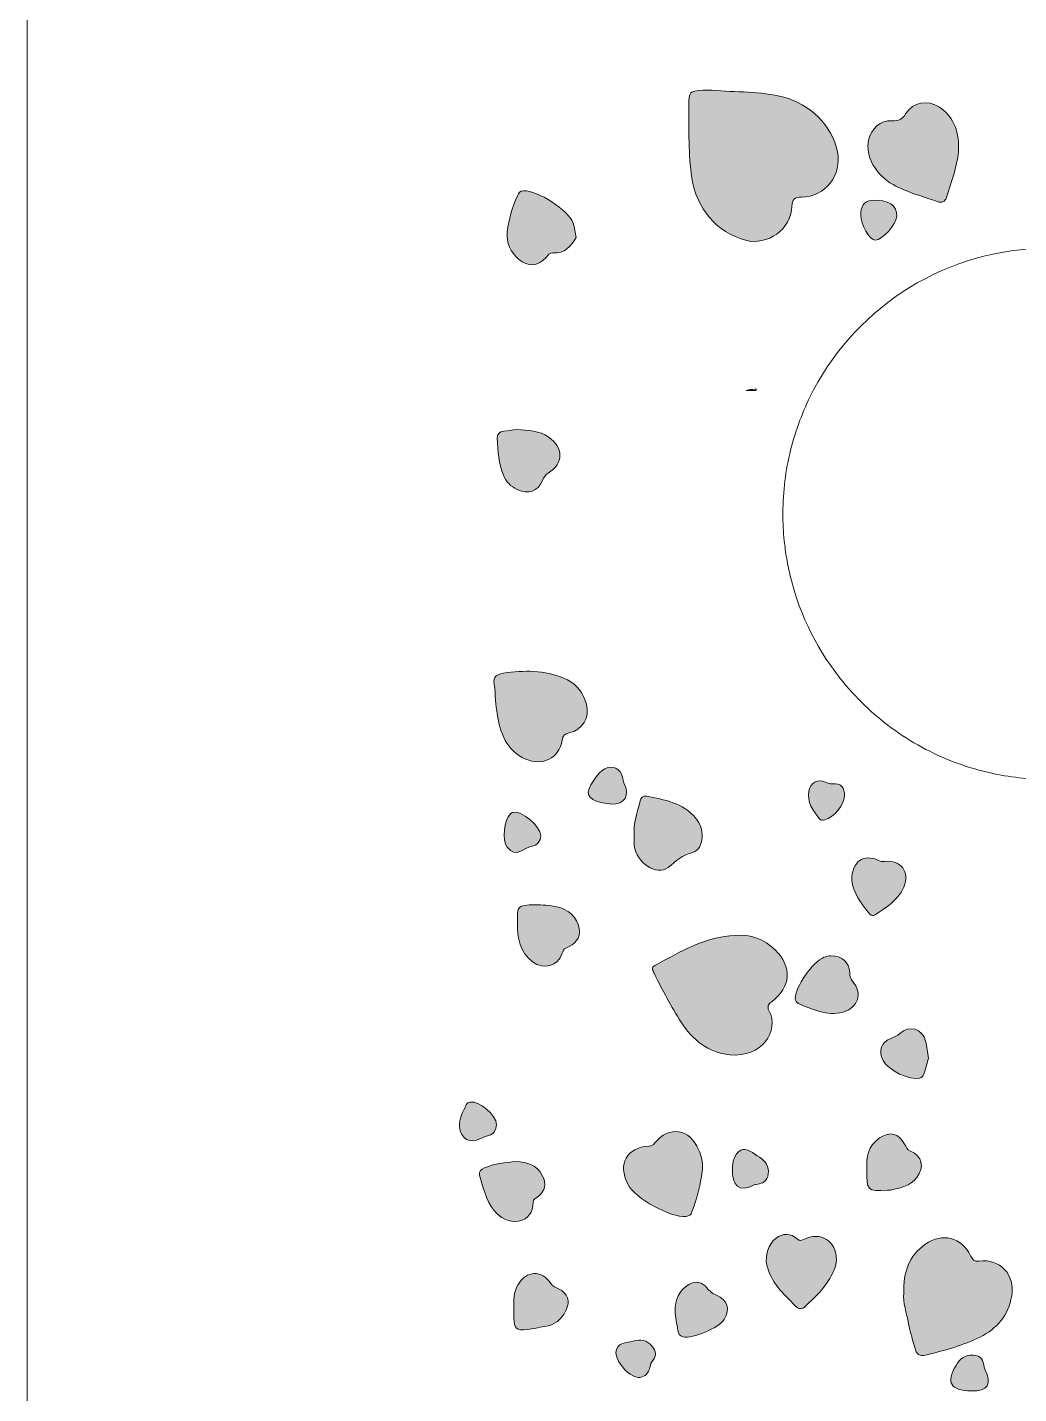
# Model space of a CAD drawing. Header units: inches. Extents: x 0 to 12, y -12 to 0.
# Drawn here: x 0 to 3.449, y -9.331 to -4.578 of the extents above; entities that cross this region are included whole.
import ezdxf

# ---------------------------------------------------------------- set-up
doc = ezdxf.new("R2010")
doc.units = ezdxf.units.IN
doc.header["$MEASUREMENT"] = 0
doc.layers.add('Layer 1', color=7, linetype='Continuous')

# ---------------------------------------------------------------- blocks, each defined once
blk = doc.blocks.new('block 2')
at = {"layer": 'Layer 1', "true_color": 0xffffff}
h = blk.add_hatch(color=7, dxfattribs=at)
h.dxf.hatch_style = 2
edge = h.paths.add_edge_path()
edge.add_spline(control_points=[(2.498, -5.3189), (2.5753, -5.3391), (2.6572, -5.2807), (2.6597, -5.2012), (2.6605, -5.176), (2.6683, -5.1692), (2.693, -5.1688), (2.7765, -5.1674), (2.8344, -5.0927), (2.8182, -5.0101), (2.8006, -4.9201), (2.7204, -4.8439), (2.632, -4.8212), (2.549, -4.7999), (2.4648, -4.8041), (2.3812, -4.7971), (2.3711, -4.7971), (2.361, -4.7966), (2.3509, -4.7972), (2.302, -4.8003), (2.3016, -4.8004), (2.3016, -4.8508), (2.3016, -4.935), (2.2992, -5.0188), (2.3117, -5.1029), (2.3269, -5.2052), (2.3978, -5.2927), (2.498, -5.3189)], knot_values=[0, 0, 0, 0, 1, 1, 1, 2, 2, 2, 3, 3, 3, 4, 4, 4, 5, 5, 5, 6, 6, 6, 7, 7, 7, 8, 8, 8, 9, 9, 9, 9], degree=3, periodic=1)
h = blk.add_hatch(color=7, dxfattribs=at)
h.dxf.hatch_style = 2
edge = h.paths.add_edge_path()
edge.add_spline(control_points=[(3.0118, -5.1253), (3.0601, -5.1523), (3.1136, -5.1658), (3.1652, -5.1842), (3.1806, -5.1897), (3.1921, -5.1861), (3.1973, -5.1701), (3.2166, -5.1106), (3.2375, -5.0514), (3.2397, -5.0027), (3.2401, -4.9304), (3.2176, -4.8858), (3.1731, -4.856), (3.1326, -4.8289), (3.0809, -4.8374), (3.0554, -4.8792), (3.0434, -4.8988), (3.0306, -4.9035), (3.0094, -4.903), (2.9667, -4.902), (2.9354, -4.9291), (2.9265, -4.971), (2.9147, -5.0263), (2.9506, -5.091), (3.0118, -5.1253)], knot_values=[0, 0, 0, 0, 1, 1, 1, 2, 2, 2, 3, 3, 3, 4, 4, 4, 5, 5, 5, 6, 6, 6, 7, 7, 7, 8, 8, 8, 8], degree=3, periodic=1)
h = blk.add_hatch(color=7, dxfattribs=at)
h.dxf.hatch_style = 2
edge = h.paths.add_edge_path()
edge.add_spline(control_points=[(1.7096, -5.3854), (1.7405, -5.4127), (1.777, -5.4097), (1.8045, -5.3783), (1.8114, -5.3705), (1.8164, -5.3618), (1.8283, -5.3628), (1.8696, -5.3665), (1.8908, -5.3402), (1.9089, -5.3091), (1.9057, -5.2927), (1.9042, -5.2756), (1.8989, -5.2598), (1.8836, -5.2146), (1.7743, -5.1441), (1.7262, -5.1468), (1.7141, -5.1474), (1.7093, -5.1542), (1.7048, -5.1644), (1.687, -5.2046), (1.6745, -5.2464), (1.6697, -5.29), (1.6656, -5.3284), (1.6814, -5.3604), (1.7096, -5.3854)], knot_values=[0, 0, 0, 0, 1, 1, 1, 2, 2, 2, 3, 3, 3, 4, 4, 4, 5, 5, 5, 6, 6, 6, 7, 7, 7, 8, 8, 8, 8], degree=3, periodic=1)
h = blk.add_hatch(color=7, dxfattribs=at)
h.dxf.hatch_style = 2
edge = h.paths.add_edge_path()
edge.add_spline(control_points=[(2.8996, -5.2305), (2.8992, -5.2641), (2.93, -5.3183), (2.9496, -5.3186), (2.9736, -5.3189), (3.0233, -5.264), (3.0242, -5.2361), (3.0254, -5.1967), (2.9969, -5.1766), (2.9372, -5.1801), (2.909, -5.1817), (2.8987, -5.2036), (2.8996, -5.2305)], knot_values=[0, 0, 0, 0, 1, 1, 1, 2, 2, 2, 3, 3, 3, 4, 4, 4, 4], degree=3, periodic=1)
h = blk.add_hatch(color=7, dxfattribs=at)
h.dxf.hatch_style = 2
edge = h.paths.add_edge_path()
edge.add_spline(control_points=[(1.9092, -5.3087), (1.9091, -5.3089), (1.909, -5.309), (1.9089, -5.3091), (1.9089, -5.3092), (1.9089, -5.3092), (1.9089, -5.3092), (1.9089, -5.3092), (1.9092, -5.3087), (1.9092, -5.3087)], knot_values=[0, 0, 0, 0, 1, 1, 1, 2, 2, 2, 3, 3, 3, 3], degree=3, periodic=1)
h = blk.add_hatch(color=7, dxfattribs=at)
h.dxf.hatch_style = 2
edge = h.paths.add_edge_path()
edge.add_spline(control_points=[(1.7042, -6.1858), (1.7434, -6.2041), (1.7749, -6.1936), (1.7922, -6.1544), (1.7968, -6.144), (1.8013, -6.1353), (1.8121, -6.1288), (1.8663, -6.0964), (1.8664, -6.0389), (1.8134, -6.0033), (1.781, -5.9815), (1.744, -5.9795), (1.7009, -5.9775), (1.69, -5.9789), (1.6733, -5.9809), (1.6566, -5.9832), (1.6425, -5.9851), (1.6332, -5.9929), (1.6342, -6.0077), (1.6371, -6.0513), (1.6399, -6.0953), (1.656, -6.1364), (1.6648, -6.1587), (1.6815, -6.1752), (1.7042, -6.1858)], knot_values=[0, 0, 0, 0, 1, 1, 1, 2, 2, 2, 3, 3, 3, 4, 4, 4, 5, 5, 5, 6, 6, 6, 7, 7, 7, 8, 8, 8, 8], degree=3, periodic=1)
h = blk.add_hatch(color=7, dxfattribs=at)
h.dxf.hatch_style = 2
edge = h.paths.add_edge_path()
edge.add_spline(control_points=[(1.8604, -7.0575), (1.8631, -7.0412), (1.8686, -7.0353), (1.8848, -7.0322), (1.9304, -7.0235), (1.9575, -6.9779), (1.9449, -6.933), (1.9345, -6.8958), (1.913, -6.8649), (1.8786, -6.8479), (1.8121, -6.8151), (1.7412, -6.814), (1.6687, -6.8227), (1.635, -6.8268), (1.6174, -6.8365), (1.6245, -6.8625), (1.6283, -6.9041), (1.6293, -6.9357), (1.6345, -6.9666), (1.6455, -7.0323), (1.665, -7.0932), (1.7336, -7.1235), (1.7923, -7.1495), (1.8501, -7.1207), (1.8604, -7.0575)], knot_values=[0, 0, 0, 0, 1, 1, 1, 2, 2, 2, 3, 3, 3, 4, 4, 4, 5, 5, 5, 6, 6, 6, 7, 7, 7, 8, 8, 8, 8], degree=3, periodic=1)
h = blk.add_hatch(color=7, dxfattribs=at)
h.dxf.hatch_style = 2
edge = h.paths.add_edge_path()
edge.add_spline(control_points=[(2.0304, -7.2805), (2.0791, -7.2809), (2.0971, -7.2508), (2.0753, -7.206), (2.0725, -7.2002), (2.0725, -7.193), (2.0708, -7.1866), (2.0629, -7.1563), (2.0374, -7.1442), (2.0088, -7.157), (1.9874, -7.1665), (1.9437, -7.2302), (1.9517, -7.2462), (1.9674, -7.2779), (2.002, -7.2737), (2.0304, -7.2805)], knot_values=[0, 0, 0, 0, 1, 1, 1, 2, 2, 2, 3, 3, 3, 4, 4, 4, 5, 5, 5, 5], degree=3, periodic=1)
h = blk.add_hatch(color=7, dxfattribs=at)
h.dxf.hatch_style = 2
edge = h.paths.add_edge_path()
edge.add_spline(control_points=[(2.7739, -7.3351), (2.8047, -7.3278), (2.8422, -7.2825), (2.8424, -7.252), (2.8433, -7.2235), (2.8325, -7.2061), (2.801, -7.21), (2.7915, -7.2111), (2.7843, -7.2076), (2.776, -7.2037), (2.7497, -7.1912), (2.7241, -7.2052), (2.7187, -7.2343), (2.7115, -7.2738), (2.7332, -7.3027), (2.7554, -7.3311), (2.7601, -7.3371), (2.7669, -7.3367), (2.7739, -7.3351)], knot_values=[0, 0, 0, 0, 1, 1, 1, 2, 2, 2, 3, 3, 3, 4, 4, 4, 5, 5, 5, 6, 6, 6, 6], degree=3, periodic=1)
h = blk.add_hatch(color=7, dxfattribs=at)
h.dxf.hatch_style = 2
edge = h.paths.add_edge_path()
edge.add_spline(control_points=[(2.1114, -7.4244), (2.1193, -7.4843), (2.1883, -7.5308), (2.2292, -7.5003), (2.2567, -7.4798), (2.2785, -7.4555), (2.3153, -7.448), (2.3351, -7.4439), (2.3453, -7.4196), (2.3471, -7.3967), (2.3493, -7.3705), (2.3402, -7.3473), (2.3242, -7.3283), (2.2799, -7.2758), (2.2164, -7.2644), (2.1534, -7.253), (2.1421, -7.251), (2.1344, -7.2572), (2.1316, -7.2691), (2.1227, -7.3082), (2.107, -7.3461), (2.1111, -7.3914), (2.1111, -7.3998), (2.1098, -7.4122), (2.1114, -7.4244)], knot_values=[0, 0, 0, 0, 1, 1, 1, 2, 2, 2, 3, 3, 3, 4, 4, 4, 5, 5, 5, 6, 6, 6, 7, 7, 7, 8, 8, 8, 8], degree=3, periodic=1)
h = blk.add_hatch(color=7, dxfattribs=at)
h.dxf.hatch_style = 2
edge = h.paths.add_edge_path()
edge.add_spline(control_points=[(1.6889, -7.3088), (1.6859, -7.3097), (1.6831, -7.3122), (1.6806, -7.3144), (1.6578, -7.3348), (1.6511, -7.4063), (1.6691, -7.4304), (1.6995, -7.471), (1.7271, -7.4301), (1.7556, -7.4268), (1.7748, -7.4245), (1.7849, -7.4078), (1.786, -7.391), (1.7857, -7.3563), (1.7175, -7.3008), (1.6889, -7.3088)], knot_values=[0, 0, 0, 0, 1, 1, 1, 2, 2, 2, 3, 3, 3, 4, 4, 4, 5, 5, 5, 5], degree=3, periodic=1)
h = blk.add_hatch(color=7, dxfattribs=at)
h.dxf.hatch_style = 2
edge = h.paths.add_edge_path()
edge.add_spline(control_points=[(2.9493, -7.665), (2.9887, -7.6392), (3.0294, -7.6143), (3.0491, -7.5686), (3.0714, -7.517), (3.0383, -7.4725), (2.9832, -7.4796), (2.9749, -7.4806), (2.9684, -7.4798), (2.9609, -7.4762), (2.9098, -7.4514), (2.8685, -7.4784), (2.8678, -7.5447), (2.8721, -7.5871), (2.9006, -7.6258), (2.931, -7.6634), (2.9359, -7.6694), (2.943, -7.6692), (2.9493, -7.665)], knot_values=[0, 0, 0, 0, 1, 1, 1, 2, 2, 2, 3, 3, 3, 4, 4, 4, 5, 5, 5, 6, 6, 6, 6], degree=3, periodic=1)
h = blk.add_hatch(color=7, dxfattribs=at)
h.dxf.hatch_style = 2
edge = h.paths.add_edge_path()
edge.add_spline(control_points=[(1.7578, -7.8285), (1.7977, -7.8581), (1.8435, -7.8448), (1.861, -7.799), (1.8639, -7.7916), (1.8646, -7.7841), (1.8735, -7.7807), (1.9051, -7.7688), (1.9248, -7.7471), (1.92, -7.7119), (1.9151, -7.6765), (1.8787, -7.6431), (1.8421, -7.6373), (1.8167, -7.6333), (1.7913, -7.6295), (1.7653, -7.6303), (1.7051, -7.6321), (1.7039, -7.6328), (1.7052, -7.6935), (1.7045, -7.7457), (1.7121, -7.7948), (1.7578, -7.8285)], knot_values=[0, 0, 0, 0, 1, 1, 1, 2, 2, 2, 3, 3, 3, 4, 4, 4, 5, 5, 5, 6, 6, 6, 7, 7, 7, 7], degree=3, periodic=1)
h = blk.add_hatch(color=7, dxfattribs=at)
h.dxf.hatch_style = 2
edge = h.paths.add_edge_path()
edge.add_spline(control_points=[(2.5897, -7.9674), (2.6567, -7.9172), (2.6611, -7.8456), (2.6015, -7.7871), (2.5632, -7.7494), (2.5172, -7.7328), (2.4633, -7.7368), (2.3585, -7.7403), (2.272, -7.7939), (2.1834, -7.8413), (2.1691, -7.849), (2.1768, -7.8606), (2.1816, -7.8706), (2.2093, -7.9282), (2.2394, -7.9844), (2.2741, -8.0382), (2.3144, -8.1006), (2.3673, -8.1436), (2.4438, -8.1519), (2.5537, -8.164), (2.6188, -8.0685), (2.5797, -7.9982), (2.5725, -7.9852), (2.5778, -7.9763), (2.5897, -7.9674)], knot_values=[0, 0, 0, 0, 1, 1, 1, 2, 2, 2, 3, 3, 3, 4, 4, 4, 5, 5, 5, 6, 6, 6, 7, 7, 7, 8, 8, 8, 8], degree=3, periodic=1)
h = blk.add_hatch(color=7, dxfattribs=at)
h.dxf.hatch_style = 2
edge = h.paths.add_edge_path()
edge.add_spline(control_points=[(2.8367, -8.0035), (2.8902, -7.9897), (2.907, -7.9369), (2.8706, -7.896), (2.862, -7.8864), (2.8611, -7.8774), (2.8607, -7.8658), (2.8597, -7.8308), (2.8354, -7.8079), (2.7946, -7.8075), (2.7905, -7.8085), (2.7803, -7.8096), (2.7711, -7.8131), (2.7315, -7.8282), (2.67, -7.9179), (2.6715, -7.9572), (2.6718, -7.9648), (2.6757, -7.9705), (2.6819, -7.9732), (2.7312, -7.9948), (2.7805, -8.0181), (2.8367, -8.0035)], knot_values=[0, 0, 0, 0, 1, 1, 1, 2, 2, 2, 3, 3, 3, 4, 4, 4, 5, 5, 5, 6, 6, 6, 7, 7, 7, 7], degree=3, periodic=1)
h = blk.add_hatch(color=7, dxfattribs=at)
h.dxf.hatch_style = 2
edge = h.paths.add_edge_path()
edge.add_spline(control_points=[(3.1048, -8.2329), (3.1122, -8.2311), (3.1167, -8.2262), (3.1188, -8.2197), (3.1248, -8.2007), (3.1301, -8.1814), (3.1348, -8.1652), (3.1311, -8.1426), (3.1292, -8.1236), (3.1248, -8.1051), (3.1145, -8.0612), (3.0673, -8.0469), (3.0347, -8.0782), (3.026, -8.0865), (3.0165, -8.09), (3.0061, -8.0942), (2.9689, -8.1092), (2.959, -8.1371), (2.9774, -8.1725), (2.9955, -8.2073), (3.0682, -8.2417), (3.1048, -8.2329)], knot_values=[0, 0, 0, 0, 1, 1, 1, 2, 2, 2, 3, 3, 3, 4, 4, 4, 5, 5, 5, 6, 6, 6, 7, 7, 7, 7], degree=3, periodic=1)
h = blk.add_hatch(color=7, dxfattribs=at)
h.dxf.hatch_style = 2
edge = h.paths.add_edge_path()
edge.add_spline(control_points=[(1.5767, -8.4437), (1.5855, -8.4391), (1.5951, -8.4356), (1.6047, -8.4331), (1.6246, -8.428), (1.6302, -8.4133), (1.6318, -8.3954), (1.6321, -8.3625), (1.5713, -8.3101), (1.5396, -8.3164), (1.5348, -8.3173), (1.5287, -8.3215), (1.5267, -8.3258), (1.5159, -8.3503), (1.5019, -8.374), (1.5038, -8.4023), (1.5067, -8.4448), (1.5393, -8.4632), (1.5767, -8.4437)], knot_values=[0, 0, 0, 0, 1, 1, 1, 2, 2, 2, 3, 3, 3, 4, 4, 4, 5, 5, 5, 6, 6, 6, 6], degree=3, periodic=1)
h = blk.add_hatch(color=7, dxfattribs=at)
h.dxf.hatch_style = 2
edge = h.paths.add_edge_path()
edge.add_spline(control_points=[(2.182, -8.4594), (2.1765, -8.4661), (2.1718, -8.469), (2.1628, -8.4696), (2.084, -8.4747), (2.0529, -8.5314), (2.0893, -8.6026), (2.1147, -8.6525), (2.2374, -8.7195), (2.2922, -8.7141), (2.3028, -8.713), (2.3088, -8.708), (2.3121, -8.6989), (2.33, -8.6504), (2.3436, -8.6008), (2.3485, -8.5491), (2.3495, -8.5261), (2.3451, -8.5046), (2.3359, -8.4834), (2.3032, -8.4083), (2.2331, -8.3969), (2.182, -8.4594)], knot_values=[0, 0, 0, 0, 1, 1, 1, 2, 2, 2, 3, 3, 3, 4, 4, 4, 5, 5, 5, 6, 6, 6, 7, 7, 7, 7], degree=3, periodic=1)
h = blk.add_hatch(color=7, dxfattribs=at)
h.dxf.hatch_style = 2
edge = h.paths.add_edge_path()
edge.add_spline(control_points=[(2.9924, -8.6232), (2.9957, -8.623), (2.9992, -8.6234), (3.0024, -8.6227), (3.0362, -8.615), (3.071, -8.6101), (3.0941, -8.5791), (3.1213, -8.5425), (3.1132, -8.5033), (3.0724, -8.4869), (3.0597, -8.4818), (3.0571, -8.4721), (3.0518, -8.4625), (3.0312, -8.4249), (3.0006, -8.4175), (2.9649, -8.4413), (2.924, -8.4687), (2.9181, -8.5099), (2.9204, -8.5489), (2.9204, -8.6264), (2.9204, -8.6264), (2.9924, -8.6232)], knot_values=[0, 0, 0, 0, 1, 1, 1, 2, 2, 2, 3, 3, 3, 4, 4, 4, 5, 5, 5, 6, 6, 6, 7, 7, 7, 7], degree=3, periodic=1)
h = blk.add_hatch(color=7, dxfattribs=at)
h.dxf.hatch_style = 2
edge = h.paths.add_edge_path()
edge.add_spline(control_points=[(2.5241, -8.6069), (2.527, -8.6054), (2.53, -8.603), (2.5331, -8.6029), (2.5571, -8.6019), (2.5742, -8.5922), (2.5777, -8.5668), (2.5814, -8.5404), (2.5683, -8.5216), (2.5469, -8.5082), (2.5265, -8.4954), (2.5015, -8.4732), (2.4817, -8.4836), (2.4576, -8.4963), (2.453, -8.5294), (2.4529, -8.5461), (2.451, -8.6103), (2.4792, -8.6295), (2.5241, -8.6069)], knot_values=[0, 0, 0, 0, 1, 1, 1, 2, 2, 2, 3, 3, 3, 4, 4, 4, 5, 5, 5, 6, 6, 6, 6], degree=3, periodic=1)
h = blk.add_hatch(color=7, dxfattribs=at)
h.dxf.hatch_style = 2
edge = h.paths.add_edge_path()
edge.add_spline(control_points=[(1.7089, -8.7304), (1.7434, -8.7241), (1.7593, -8.6995), (1.7591, -8.6648), (1.7591, -8.6532), (1.7691, -8.6514), (1.7758, -8.646), (1.802, -8.625), (1.8067, -8.6015), (1.7914, -8.5718), (1.7725, -8.5351), (1.7395, -8.5251), (1.7007, -8.5234), (1.6641, -8.528), (1.6259, -8.5301), (1.5902, -8.5458), (1.5785, -8.551), (1.5697, -8.5572), (1.5734, -8.5704), (1.5854, -8.6134), (1.5945, -8.658), (1.6237, -8.6937), (1.6453, -8.7202), (1.6738, -8.7369), (1.7089, -8.7304)], knot_values=[0, 0, 0, 0, 1, 1, 1, 2, 2, 2, 3, 3, 3, 4, 4, 4, 5, 5, 5, 6, 6, 6, 7, 7, 7, 8, 8, 8, 8], degree=3, periodic=1)
h = blk.add_hatch(color=7, dxfattribs=at)
h.dxf.hatch_style = 2
edge = h.paths.add_edge_path()
edge.add_spline(control_points=[(2.7075, -9.0265), (2.7383, -8.997), (2.7702, -8.9682), (2.7912, -8.9307), (2.8024, -8.9106), (2.8144, -8.8897), (2.8145, -8.8652), (2.8147, -8.7996), (2.759, -8.7648), (2.7006, -8.7947), (2.6921, -8.799), (2.6862, -8.7997), (2.6796, -8.7937), (2.655, -8.771), (2.6288, -8.7722), (2.6034, -8.7907), (2.5781, -8.809), (2.5661, -8.8523), (2.5718, -8.8796), (2.5849, -8.9431), (2.6301, -8.9836), (2.6726, -9.0265), (2.6846, -9.0386), (2.6958, -9.0377), (2.7075, -9.0265)], knot_values=[0, 0, 0, 0, 1, 1, 1, 2, 2, 2, 3, 3, 3, 4, 4, 4, 5, 5, 5, 6, 6, 6, 7, 7, 7, 8, 8, 8, 8], degree=3, periodic=1)
h = blk.add_hatch(color=7, dxfattribs=at)
h.dxf.hatch_style = 2
edge = h.paths.add_edge_path()
edge.add_spline(control_points=[(3.4242, -8.9902), (3.4361, -8.9166), (3.3844, -8.8605), (3.3109, -8.8696), (3.2928, -8.8718), (3.288, -8.8645), (3.2815, -8.8511), (3.2497, -8.7861), (3.1834, -8.7696), (3.1238, -8.8112), (3.0669, -8.851), (3.047, -8.9079), (3.049, -8.9812), (3.0448, -9.0136), (3.0594, -9.05), (3.0653, -9.0875), (3.0703, -9.1182), (3.0817, -9.1479), (3.0897, -9.1783), (3.0958, -9.2013), (3.1123, -9.2002), (3.1297, -9.1958), (3.1928, -9.1801), (3.2557, -9.1627), (3.3141, -9.1339), (3.3735, -9.1046), (3.4133, -9.0578), (3.4242, -8.9902)], knot_values=[0, 0, 0, 0, 1, 1, 1, 2, 2, 2, 3, 3, 3, 4, 4, 4, 5, 5, 5, 6, 6, 6, 7, 7, 7, 8, 8, 8, 9, 9, 9, 9], degree=3, periodic=1)
h = blk.add_hatch(color=7, dxfattribs=at)
h.dxf.hatch_style = 2
edge = h.paths.add_edge_path()
edge.add_spline(control_points=[(1.8482, -8.9658), (1.8385, -8.9609), (1.8282, -8.9593), (1.8211, -8.9481), (1.7901, -8.8996), (1.737, -8.902), (1.7069, -8.9513), (1.6906, -8.978), (1.6918, -9.0071), (1.6921, -9.0363), (1.6921, -9.0464), (1.6917, -9.0565), (1.6921, -9.0666), (1.694, -9.1057), (1.7007, -9.1121), (1.7391, -9.108), (1.7591, -9.1058), (1.7788, -9.1005), (1.7988, -9.0975), (1.8339, -9.0923), (1.8585, -9.0733), (1.8738, -9.0417), (1.8894, -9.0095), (1.88, -8.9818), (1.8482, -8.9658)], knot_values=[0, 0, 0, 0, 1, 1, 1, 2, 2, 2, 3, 3, 3, 4, 4, 4, 5, 5, 5, 6, 6, 6, 7, 7, 7, 8, 8, 8, 8], degree=3, periodic=1)
h = blk.add_hatch(color=7, dxfattribs=at)
h.dxf.hatch_style = 2
edge = h.paths.add_edge_path()
edge.add_spline(control_points=[(2.2531, -9.0461), (2.2558, -9.0645), (2.2589, -9.0878), (2.2629, -9.111), (2.2647, -9.1212), (2.269, -9.1302), (2.2807, -9.133), (2.3139, -9.141), (2.4056, -9.1024), (2.4237, -9.0728), (2.4457, -9.0367), (2.4362, -9.0039), (2.3973, -8.9884), (2.3831, -8.9827), (2.3736, -8.9748), (2.3639, -8.9631), (2.3476, -8.9432), (2.3272, -8.9368), (2.3016, -8.9514), (2.2658, -8.9717), (2.2544, -9.0031), (2.2531, -9.0461)], knot_values=[0, 0, 0, 0, 1, 1, 1, 2, 2, 2, 3, 3, 3, 4, 4, 4, 5, 5, 5, 6, 6, 6, 7, 7, 7, 7], degree=3, periodic=1)
h = blk.add_hatch(color=7, dxfattribs=at)
h.dxf.hatch_style = 2
edge = h.paths.add_edge_path()
edge.add_spline(control_points=[(2.164, -9.2457), (2.1668, -9.2373), (2.1671, -9.2268), (2.1724, -9.2207), (2.1861, -9.2051), (2.1902, -9.1897), (2.178, -9.1721), (2.1632, -9.1507), (2.1413, -9.1391), (2.117, -9.1462), (2.0934, -9.1531), (2.0615, -9.1498), (2.0492, -9.1764), (2.0359, -9.2053), (2.0901, -9.2744), (2.1256, -9.275), (2.1434, -9.2742), (2.1575, -9.2651), (2.164, -9.2457)], knot_values=[0, 0, 0, 0, 1, 1, 1, 2, 2, 2, 3, 3, 3, 4, 4, 4, 5, 5, 5, 6, 6, 6, 6], degree=3, periodic=1)
h = blk.add_hatch(color=7, dxfattribs=at)
h.dxf.hatch_style = 2
edge = h.paths.add_edge_path()
edge.add_spline(control_points=[(3.2904, -9.1966), (3.2623, -9.1955), (3.2438, -9.2094), (3.2306, -9.2328), (3.1959, -9.2941), (3.2108, -9.3193), (3.2831, -9.3212), (3.3415, -9.3228), (3.3572, -9.2981), (3.3314, -9.2452), (3.3305, -9.2432), (3.3291, -9.2412), (3.3289, -9.239), (3.3261, -9.2157), (3.3179, -9.1976), (3.2904, -9.1966)], knot_values=[0, 0, 0, 0, 1, 1, 1, 2, 2, 2, 3, 3, 3, 4, 4, 4, 5, 5, 5, 5], degree=3, periodic=1)
at = {"layer": 'Layer 1', "lineweight": 0}
for points, knots in [([(2.498, -5.3189), (2.5753, -5.3391), (2.6572, -5.2807), (2.6597, -5.2012), (2.6605, -5.176), (2.6683, -5.1692), (2.693, -5.1688), (2.7765, -5.1674), (2.8344, -5.0927), (2.8182, -5.0101), (2.8006, -4.9201), (2.7204, -4.8439), (2.632, -4.8212), (2.549, -4.7999), (2.4648, -4.8041), (2.3812, -4.7971), (2.3711, -4.7971), (2.361, -4.7966), (2.3509, -4.7972), (2.302, -4.8003), (2.3016, -4.8004), (2.3016, -4.8508), (2.3016, -4.935), (2.2992, -5.0188), (2.3117, -5.1029), (2.3269, -5.2052), (2.3978, -5.2927), (2.498, -5.3189)], [0, 0, 0, 0, 1, 1, 1, 2, 2, 2, 3, 3, 3, 4, 4, 4, 5, 5, 5, 6, 6, 6, 7, 7, 7, 8, 8, 8, 9, 9, 9, 9]), ([(3.0118, -5.1253), (3.0601, -5.1523), (3.1136, -5.1658), (3.1652, -5.1842), (3.1806, -5.1897), (3.1921, -5.1861), (3.1973, -5.1701), (3.2166, -5.1106), (3.2375, -5.0514), (3.2397, -5.0027), (3.2401, -4.9304), (3.2176, -4.8858), (3.1731, -4.856), (3.1326, -4.8289), (3.0809, -4.8374), (3.0554, -4.8792), (3.0434, -4.8988), (3.0306, -4.9035), (3.0094, -4.903), (2.9667, -4.902), (2.9354, -4.9291), (2.9265, -4.971), (2.9147, -5.0263), (2.9506, -5.091), (3.0118, -5.1253)], [0, 0, 0, 0, 1, 1, 1, 2, 2, 2, 3, 3, 3, 4, 4, 4, 5, 5, 5, 6, 6, 6, 7, 7, 7, 8, 8, 8, 8]), ([(1.7096, -5.3854), (1.7405, -5.4127), (1.777, -5.4097), (1.8045, -5.3783), (1.8114, -5.3705), (1.8164, -5.3618), (1.8283, -5.3628), (1.8696, -5.3665), (1.8908, -5.3402), (1.9089, -5.3091), (1.9057, -5.2927), (1.9042, -5.2756), (1.8989, -5.2598), (1.8836, -5.2146), (1.7743, -5.1441), (1.7262, -5.1468), (1.7141, -5.1474), (1.7093, -5.1542), (1.7048, -5.1644), (1.687, -5.2046), (1.6745, -5.2464), (1.6697, -5.29), (1.6656, -5.3284), (1.6814, -5.3604), (1.7096, -5.3854)], [0, 0, 0, 0, 1, 1, 1, 2, 2, 2, 3, 3, 3, 4, 4, 4, 5, 5, 5, 6, 6, 6, 7, 7, 7, 8, 8, 8, 8]), ([(2.8996, -5.2305), (2.8992, -5.2641), (2.93, -5.3183), (2.9496, -5.3186), (2.9736, -5.3189), (3.0233, -5.264), (3.0242, -5.2361), (3.0254, -5.1967), (2.9969, -5.1766), (2.9372, -5.1801), (2.909, -5.1817), (2.8987, -5.2036), (2.8996, -5.2305)], [0, 0, 0, 0, 1, 1, 1, 2, 2, 2, 3, 3, 3, 4, 4, 4, 4]), ([(1.9092, -5.3087), (1.9091, -5.3089), (1.909, -5.309), (1.9089, -5.3091), (1.9089, -5.3092), (1.9089, -5.3092), (1.9089, -5.3092), (1.9089, -5.3092), (1.9092, -5.3087), (1.9092, -5.3087)], [0, 0, 0, 0, 1, 1, 1, 2, 2, 2, 3, 3, 3, 3]), ([(3.7796, -7.1656), (3.7068, -7.1841), (3.6305, -7.194), (3.5519, -7.194), (3.4829, -7.194), (3.4154, -7.1863), (3.3507, -7.1717), (3.2715, -7.1542), (3.1961, -7.1264), (3.126, -7.0897), (3.0883, -7.0701), (3.0521, -7.0478), (3.0176, -7.0234), (3.0176, -7.0234), (3.0174, -7.0232), (3.0174, -7.0232), (2.9515, -6.9762), (2.8919, -6.9208), (2.8404, -6.8586), (2.7528, -6.7527), (2.6882, -6.6272), (2.6547, -6.4896), (2.6495, -6.4686), (2.6451, -6.4474), (2.6415, -6.4259), (2.6379, -6.4055), (2.6352, -6.3849), (2.6331, -6.3642), (2.6299, -6.3332), (2.6283, -6.302), (2.6283, -6.2703), (2.6283, -6.2645), (2.6283, -6.2584), (2.6284, -6.2526), (2.6298, -6.1779), (2.6402, -6.1054), (2.6585, -6.036), (2.6765, -5.9669), (2.7025, -5.9009), (2.7354, -5.8391), (2.8904, -5.5464), (3.1983, -5.3467), (3.5519, -5.3467), (3.6273, -5.3467), (3.7005, -5.3557), (3.7706, -5.3729), (3.8522, -5.3928), (3.9297, -5.4234), (4.0012, -5.4635), (4.0328, -5.4811), (4.0633, -5.5006), (4.0926, -5.5218), (4.1141, -5.5374), (4.1348, -5.5538), (4.1549, -5.571), (4.1614, -5.5767), (4.1677, -5.5823), (4.174, -5.5882), (4.1968, -5.609), (4.2186, -5.631), (4.2394, -5.6539), (4.2527, -5.6688), (4.2656, -5.6841), (4.2781, -5.6999), (4.2903, -5.7154), (4.302, -5.7313), (4.3131, -5.7477), (4.3263, -5.7669), (4.3389, -5.7866), (4.3506, -5.8068), (4.3649, -5.8313), (4.3781, -5.8565), (4.3901, -5.8825), (4.4055, -5.9153), (4.4187, -5.9489), (4.4299, -5.9836), (4.4595, -6.0739), (4.4756, -6.1701), (4.4756, -6.2702), (4.4756, -6.2702), (4.4756, -6.2703), (4.4756, -6.2703), (4.4756, -6.3389), (4.4681, -6.4059), (4.4537, -6.4702), (4.4441, -6.5141), (4.4313, -6.5566), (4.4157, -6.5977), (4.3802, -6.691), (4.3301, -6.777), (4.268, -6.853), (4.2436, -6.8832), (4.217, -6.9118), (4.1889, -6.9386), (4.1353, -6.9899), (4.0755, -7.0346), (4.0108, -7.0717), (3.9391, -7.1129), (3.8616, -7.1447), (3.7796, -7.1656)], [0, 0, 0, 0, 1, 1, 1, 2, 2, 2, 3, 3, 3, 4, 4, 4, 5, 5, 5, 6, 6, 6, 7, 7, 7, 8, 8, 8, 9, 9, 9, 10, 10, 10, 11, 11, 11, 12, 12, 12, 13, 13, 13, 14, 14, 14, 15, 15, 15, 16, 16, 16, 17, 17, 17, 18, 18, 18, 19, 19, 19, 20, 20, 20, 21, 21, 21, 22, 22, 22, 23, 23, 23, 24, 24, 24, 25, 25, 25, 26, 26, 26, 27, 27, 27, 28, 28, 28, 29, 29, 29, 30, 30, 30, 31, 31, 31, 32, 32, 32, 33, 33, 33, 33]), ([(2.5006, -5.8414), (2.5107, -5.8373), (2.5209, -5.8376), (2.531, -5.8373), (2.5329, -5.8372), (2.5349, -5.8372), (2.5367, -5.8369), (2.5359, -5.8385), (2.5353, -5.8402), (2.5346, -5.842), (2.5233, -5.8417), (2.5119, -5.8414), (2.5006, -5.8414)], [0, 0, 0, 0, 1, 1, 1, 2, 2, 2, 3, 3, 3, 4, 4, 4, 4]), ([(1.7042, -6.1858), (1.7434, -6.2041), (1.7749, -6.1936), (1.7922, -6.1544), (1.7968, -6.144), (1.8013, -6.1353), (1.8121, -6.1288), (1.8663, -6.0964), (1.8664, -6.0389), (1.8134, -6.0033), (1.781, -5.9815), (1.744, -5.9795), (1.7009, -5.9775), (1.69, -5.9789), (1.6733, -5.9809), (1.6566, -5.9832), (1.6425, -5.9851), (1.6332, -5.9929), (1.6342, -6.0077), (1.6371, -6.0513), (1.6399, -6.0953), (1.656, -6.1364), (1.6648, -6.1587), (1.6815, -6.1752), (1.7042, -6.1858)], [0, 0, 0, 0, 1, 1, 1, 2, 2, 2, 3, 3, 3, 4, 4, 4, 5, 5, 5, 6, 6, 6, 7, 7, 7, 8, 8, 8, 8]), ([(1.8604, -7.0575), (1.8631, -7.0412), (1.8686, -7.0353), (1.8848, -7.0322), (1.9304, -7.0235), (1.9575, -6.9779), (1.9449, -6.933), (1.9345, -6.8958), (1.913, -6.8649), (1.8786, -6.8479), (1.8121, -6.8151), (1.7412, -6.814), (1.6687, -6.8227), (1.635, -6.8268), (1.6174, -6.8365), (1.6245, -6.8625), (1.6283, -6.9041), (1.6293, -6.9357), (1.6345, -6.9666), (1.6455, -7.0323), (1.665, -7.0932), (1.7336, -7.1235), (1.7923, -7.1495), (1.8501, -7.1207), (1.8604, -7.0575)], [0, 0, 0, 0, 1, 1, 1, 2, 2, 2, 3, 3, 3, 4, 4, 4, 5, 5, 5, 6, 6, 6, 7, 7, 7, 8, 8, 8, 8]), ([(2.0304, -7.2805), (2.0791, -7.2809), (2.0971, -7.2508), (2.0753, -7.206), (2.0725, -7.2002), (2.0725, -7.193), (2.0708, -7.1866), (2.0629, -7.1563), (2.0374, -7.1442), (2.0088, -7.157), (1.9874, -7.1665), (1.9437, -7.2302), (1.9517, -7.2462), (1.9674, -7.2779), (2.002, -7.2737), (2.0304, -7.2805)], [0, 0, 0, 0, 1, 1, 1, 2, 2, 2, 3, 3, 3, 4, 4, 4, 5, 5, 5, 5]), ([(2.7739, -7.3351), (2.8047, -7.3278), (2.8422, -7.2825), (2.8424, -7.252), (2.8433, -7.2235), (2.8325, -7.2061), (2.801, -7.21), (2.7915, -7.2111), (2.7843, -7.2076), (2.776, -7.2037), (2.7497, -7.1912), (2.7241, -7.2052), (2.7187, -7.2343), (2.7115, -7.2738), (2.7332, -7.3027), (2.7554, -7.3311), (2.7601, -7.3371), (2.7669, -7.3367), (2.7739, -7.3351)], [0, 0, 0, 0, 1, 1, 1, 2, 2, 2, 3, 3, 3, 4, 4, 4, 5, 5, 5, 6, 6, 6, 6]), ([(2.1114, -7.4244), (2.1193, -7.4843), (2.1883, -7.5308), (2.2292, -7.5003), (2.2567, -7.4798), (2.2785, -7.4555), (2.3153, -7.448), (2.3351, -7.4439), (2.3453, -7.4196), (2.3471, -7.3967), (2.3493, -7.3705), (2.3402, -7.3473), (2.3242, -7.3283), (2.2799, -7.2758), (2.2164, -7.2644), (2.1534, -7.253), (2.1421, -7.251), (2.1344, -7.2572), (2.1316, -7.2691), (2.1227, -7.3082), (2.107, -7.3461), (2.1111, -7.3914), (2.1111, -7.3998), (2.1098, -7.4122), (2.1114, -7.4244)], [0, 0, 0, 0, 1, 1, 1, 2, 2, 2, 3, 3, 3, 4, 4, 4, 5, 5, 5, 6, 6, 6, 7, 7, 7, 8, 8, 8, 8]), ([(1.6889, -7.3088), (1.6859, -7.3097), (1.6831, -7.3122), (1.6806, -7.3144), (1.6578, -7.3348), (1.6511, -7.4063), (1.6691, -7.4304), (1.6995, -7.471), (1.7271, -7.4301), (1.7556, -7.4268), (1.7748, -7.4245), (1.7849, -7.4078), (1.786, -7.391), (1.7857, -7.3563), (1.7175, -7.3008), (1.6889, -7.3088)], [0, 0, 0, 0, 1, 1, 1, 2, 2, 2, 3, 3, 3, 4, 4, 4, 5, 5, 5, 5]), ([(2.9493, -7.665), (2.9887, -7.6392), (3.0294, -7.6143), (3.0491, -7.5686), (3.0714, -7.517), (3.0383, -7.4725), (2.9832, -7.4796), (2.9749, -7.4806), (2.9684, -7.4798), (2.9609, -7.4762), (2.9098, -7.4514), (2.8685, -7.4784), (2.8678, -7.5447), (2.8721, -7.5871), (2.9006, -7.6258), (2.931, -7.6634), (2.9359, -7.6694), (2.943, -7.6692), (2.9493, -7.665)], [0, 0, 0, 0, 1, 1, 1, 2, 2, 2, 3, 3, 3, 4, 4, 4, 5, 5, 5, 6, 6, 6, 6]), ([(1.7578, -7.8285), (1.7977, -7.8581), (1.8435, -7.8448), (1.861, -7.799), (1.8639, -7.7916), (1.8646, -7.7841), (1.8735, -7.7807), (1.9051, -7.7688), (1.9248, -7.7471), (1.92, -7.7119), (1.9151, -7.6765), (1.8787, -7.6431), (1.8421, -7.6373), (1.8167, -7.6333), (1.7913, -7.6295), (1.7653, -7.6303), (1.7051, -7.6321), (1.7039, -7.6328), (1.7052, -7.6935), (1.7045, -7.7457), (1.7121, -7.7948), (1.7578, -7.8285)], [0, 0, 0, 0, 1, 1, 1, 2, 2, 2, 3, 3, 3, 4, 4, 4, 5, 5, 5, 6, 6, 6, 7, 7, 7, 7]), ([(2.5897, -7.9674), (2.6567, -7.9172), (2.6611, -7.8456), (2.6015, -7.7871), (2.5632, -7.7494), (2.5172, -7.7328), (2.4633, -7.7368), (2.3585, -7.7403), (2.272, -7.7939), (2.1834, -7.8413), (2.1691, -7.849), (2.1768, -7.8606), (2.1816, -7.8706), (2.2093, -7.9282), (2.2394, -7.9844), (2.2741, -8.0382), (2.3144, -8.1006), (2.3673, -8.1436), (2.4438, -8.1519), (2.5537, -8.164), (2.6188, -8.0685), (2.5797, -7.9982), (2.5725, -7.9852), (2.5778, -7.9763), (2.5897, -7.9674)], [0, 0, 0, 0, 1, 1, 1, 2, 2, 2, 3, 3, 3, 4, 4, 4, 5, 5, 5, 6, 6, 6, 7, 7, 7, 8, 8, 8, 8]), ([(2.8367, -8.0035), (2.8902, -7.9897), (2.907, -7.9369), (2.8706, -7.896), (2.862, -7.8864), (2.8611, -7.8774), (2.8607, -7.8658), (2.8597, -7.8308), (2.8354, -7.8079), (2.7946, -7.8075), (2.7905, -7.8085), (2.7803, -7.8096), (2.7711, -7.8131), (2.7315, -7.8282), (2.67, -7.9179), (2.6715, -7.9572), (2.6718, -7.9648), (2.6757, -7.9705), (2.6819, -7.9732), (2.7312, -7.9948), (2.7805, -8.0181), (2.8367, -8.0035)], [0, 0, 0, 0, 1, 1, 1, 2, 2, 2, 3, 3, 3, 4, 4, 4, 5, 5, 5, 6, 6, 6, 7, 7, 7, 7]), ([(3.1048, -8.2329), (3.1122, -8.2311), (3.1167, -8.2262), (3.1188, -8.2197), (3.1248, -8.2007), (3.1301, -8.1814), (3.1348, -8.1652), (3.1311, -8.1426), (3.1292, -8.1236), (3.1248, -8.1051), (3.1145, -8.0612), (3.0673, -8.0469), (3.0347, -8.0782), (3.026, -8.0865), (3.0165, -8.09), (3.0061, -8.0942), (2.9689, -8.1092), (2.959, -8.1371), (2.9774, -8.1725), (2.9955, -8.2073), (3.0682, -8.2417), (3.1048, -8.2329)], [0, 0, 0, 0, 1, 1, 1, 2, 2, 2, 3, 3, 3, 4, 4, 4, 5, 5, 5, 6, 6, 6, 7, 7, 7, 7]), ([(1.5767, -8.4437), (1.5855, -8.4391), (1.5951, -8.4356), (1.6047, -8.4331), (1.6246, -8.428), (1.6302, -8.4133), (1.6318, -8.3954), (1.6321, -8.3625), (1.5713, -8.3101), (1.5396, -8.3164), (1.5348, -8.3173), (1.5287, -8.3215), (1.5267, -8.3258), (1.5159, -8.3503), (1.5019, -8.374), (1.5038, -8.4023), (1.5067, -8.4448), (1.5393, -8.4632), (1.5767, -8.4437)], [0, 0, 0, 0, 1, 1, 1, 2, 2, 2, 3, 3, 3, 4, 4, 4, 5, 5, 5, 6, 6, 6, 6]), ([(2.182, -8.4594), (2.1765, -8.4661), (2.1718, -8.469), (2.1628, -8.4696), (2.084, -8.4747), (2.0529, -8.5314), (2.0893, -8.6026), (2.1147, -8.6525), (2.2374, -8.7195), (2.2922, -8.7141), (2.3028, -8.713), (2.3088, -8.708), (2.3121, -8.6989), (2.33, -8.6504), (2.3436, -8.6008), (2.3485, -8.5491), (2.3495, -8.5261), (2.3451, -8.5046), (2.3359, -8.4834), (2.3032, -8.4083), (2.2331, -8.3969), (2.182, -8.4594)], [0, 0, 0, 0, 1, 1, 1, 2, 2, 2, 3, 3, 3, 4, 4, 4, 5, 5, 5, 6, 6, 6, 7, 7, 7, 7]), ([(2.9924, -8.6232), (2.9957, -8.623), (2.9992, -8.6234), (3.0024, -8.6227), (3.0362, -8.615), (3.071, -8.6101), (3.0941, -8.5791), (3.1213, -8.5425), (3.1132, -8.5033), (3.0724, -8.4869), (3.0597, -8.4818), (3.0571, -8.4721), (3.0518, -8.4625), (3.0312, -8.4249), (3.0006, -8.4175), (2.9649, -8.4413), (2.924, -8.4687), (2.9181, -8.5099), (2.9204, -8.5489), (2.9204, -8.6264), (2.9204, -8.6264), (2.9924, -8.6232)], [0, 0, 0, 0, 1, 1, 1, 2, 2, 2, 3, 3, 3, 4, 4, 4, 5, 5, 5, 6, 6, 6, 7, 7, 7, 7]), ([(2.5241, -8.6069), (2.527, -8.6054), (2.53, -8.603), (2.5331, -8.6029), (2.5571, -8.6019), (2.5742, -8.5922), (2.5777, -8.5668), (2.5814, -8.5404), (2.5683, -8.5216), (2.5469, -8.5082), (2.5265, -8.4954), (2.5015, -8.4732), (2.4817, -8.4836), (2.4576, -8.4963), (2.453, -8.5294), (2.4529, -8.5461), (2.451, -8.6103), (2.4792, -8.6295), (2.5241, -8.6069)], [0, 0, 0, 0, 1, 1, 1, 2, 2, 2, 3, 3, 3, 4, 4, 4, 5, 5, 5, 6, 6, 6, 6]), ([(1.7089, -8.7304), (1.7434, -8.7241), (1.7593, -8.6995), (1.7591, -8.6648), (1.7591, -8.6532), (1.7691, -8.6514), (1.7758, -8.646), (1.802, -8.625), (1.8067, -8.6015), (1.7914, -8.5718), (1.7725, -8.5351), (1.7395, -8.5251), (1.7007, -8.5234), (1.6641, -8.528), (1.6259, -8.5301), (1.5902, -8.5458), (1.5785, -8.551), (1.5697, -8.5572), (1.5734, -8.5704), (1.5854, -8.6134), (1.5945, -8.658), (1.6237, -8.6937), (1.6453, -8.7202), (1.6738, -8.7369), (1.7089, -8.7304)], [0, 0, 0, 0, 1, 1, 1, 2, 2, 2, 3, 3, 3, 4, 4, 4, 5, 5, 5, 6, 6, 6, 7, 7, 7, 8, 8, 8, 8]), ([(2.7075, -9.0265), (2.7383, -8.997), (2.7702, -8.9682), (2.7912, -8.9307), (2.8024, -8.9106), (2.8144, -8.8897), (2.8145, -8.8652), (2.8147, -8.7996), (2.759, -8.7648), (2.7006, -8.7947), (2.6921, -8.799), (2.6862, -8.7997), (2.6796, -8.7937), (2.655, -8.771), (2.6288, -8.7722), (2.6034, -8.7907), (2.5781, -8.809), (2.5661, -8.8523), (2.5718, -8.8796), (2.5849, -8.9431), (2.6301, -8.9836), (2.6726, -9.0265), (2.6846, -9.0386), (2.6958, -9.0377), (2.7075, -9.0265)], [0, 0, 0, 0, 1, 1, 1, 2, 2, 2, 3, 3, 3, 4, 4, 4, 5, 5, 5, 6, 6, 6, 7, 7, 7, 8, 8, 8, 8]), ([(3.4242, -8.9902), (3.4361, -8.9166), (3.3844, -8.8605), (3.3109, -8.8696), (3.2928, -8.8718), (3.288, -8.8645), (3.2815, -8.8511), (3.2497, -8.7861), (3.1834, -8.7696), (3.1238, -8.8112), (3.0669, -8.851), (3.047, -8.9079), (3.049, -8.9812), (3.0448, -9.0136), (3.0594, -9.05), (3.0653, -9.0875), (3.0703, -9.1182), (3.0817, -9.1479), (3.0897, -9.1783), (3.0958, -9.2013), (3.1123, -9.2002), (3.1297, -9.1958), (3.1928, -9.1801), (3.2557, -9.1627), (3.3141, -9.1339), (3.3735, -9.1046), (3.4133, -9.0578), (3.4242, -8.9902)], [0, 0, 0, 0, 1, 1, 1, 2, 2, 2, 3, 3, 3, 4, 4, 4, 5, 5, 5, 6, 6, 6, 7, 7, 7, 8, 8, 8, 9, 9, 9, 9]), ([(1.8482, -8.9658), (1.8385, -8.9609), (1.8282, -8.9593), (1.8211, -8.9481), (1.7901, -8.8996), (1.737, -8.902), (1.7069, -8.9513), (1.6906, -8.978), (1.6918, -9.0071), (1.6921, -9.0363), (1.6921, -9.0464), (1.6917, -9.0565), (1.6921, -9.0666), (1.694, -9.1057), (1.7007, -9.1121), (1.7391, -9.108), (1.7591, -9.1058), (1.7788, -9.1005), (1.7988, -9.0975), (1.8339, -9.0923), (1.8585, -9.0733), (1.8738, -9.0417), (1.8894, -9.0095), (1.88, -8.9818), (1.8482, -8.9658)], [0, 0, 0, 0, 1, 1, 1, 2, 2, 2, 3, 3, 3, 4, 4, 4, 5, 5, 5, 6, 6, 6, 7, 7, 7, 8, 8, 8, 8]), ([(2.2531, -9.0461), (2.2558, -9.0645), (2.2589, -9.0878), (2.2629, -9.111), (2.2647, -9.1212), (2.269, -9.1302), (2.2807, -9.133), (2.3139, -9.141), (2.4056, -9.1024), (2.4237, -9.0728), (2.4457, -9.0367), (2.4362, -9.0039), (2.3973, -8.9884), (2.3831, -8.9827), (2.3736, -8.9748), (2.3639, -8.9631), (2.3476, -8.9432), (2.3272, -8.9368), (2.3016, -8.9514), (2.2658, -8.9717), (2.2544, -9.0031), (2.2531, -9.0461)], [0, 0, 0, 0, 1, 1, 1, 2, 2, 2, 3, 3, 3, 4, 4, 4, 5, 5, 5, 6, 6, 6, 7, 7, 7, 7]), ([(2.164, -9.2457), (2.1668, -9.2373), (2.1671, -9.2268), (2.1724, -9.2207), (2.1861, -9.2051), (2.1902, -9.1897), (2.178, -9.1721), (2.1632, -9.1507), (2.1413, -9.1391), (2.117, -9.1462), (2.0934, -9.1531), (2.0615, -9.1498), (2.0492, -9.1764), (2.0359, -9.2053), (2.0901, -9.2744), (2.1256, -9.275), (2.1434, -9.2742), (2.1575, -9.2651), (2.164, -9.2457)], [0, 0, 0, 0, 1, 1, 1, 2, 2, 2, 3, 3, 3, 4, 4, 4, 5, 5, 5, 6, 6, 6, 6]), ([(3.2904, -9.1966), (3.2623, -9.1955), (3.2438, -9.2094), (3.2306, -9.2328), (3.1959, -9.2941), (3.2108, -9.3193), (3.2831, -9.3212), (3.3415, -9.3228), (3.3572, -9.2981), (3.3314, -9.2452), (3.3305, -9.2432), (3.3291, -9.2412), (3.3289, -9.239), (3.3261, -9.2157), (3.3179, -9.1976), (3.2904, -9.1966)], [0, 0, 0, 0, 1, 1, 1, 2, 2, 2, 3, 3, 3, 4, 4, 4, 5, 5, 5, 5])]:
    blk.add_open_spline(points, degree=3, knots=knots, dxfattribs=at)

msp = doc.modelspace()

# ---------------------------------------------------------------- linework, layer by layer
at = {"layer": 'Layer 1', "lineweight": 0}
msp.add_lwpolyline([(12, -12), (0, -12), (0, 0), (12, 0), (12, -12)], dxfattribs=at)

# ---------------------------------------------------------------- block references
at = {"layer": 'Layer 1'}
msp.add_blockref('block 2', (0, 0), dxfattribs=at)

doc.saveas('drawing.dxf')
